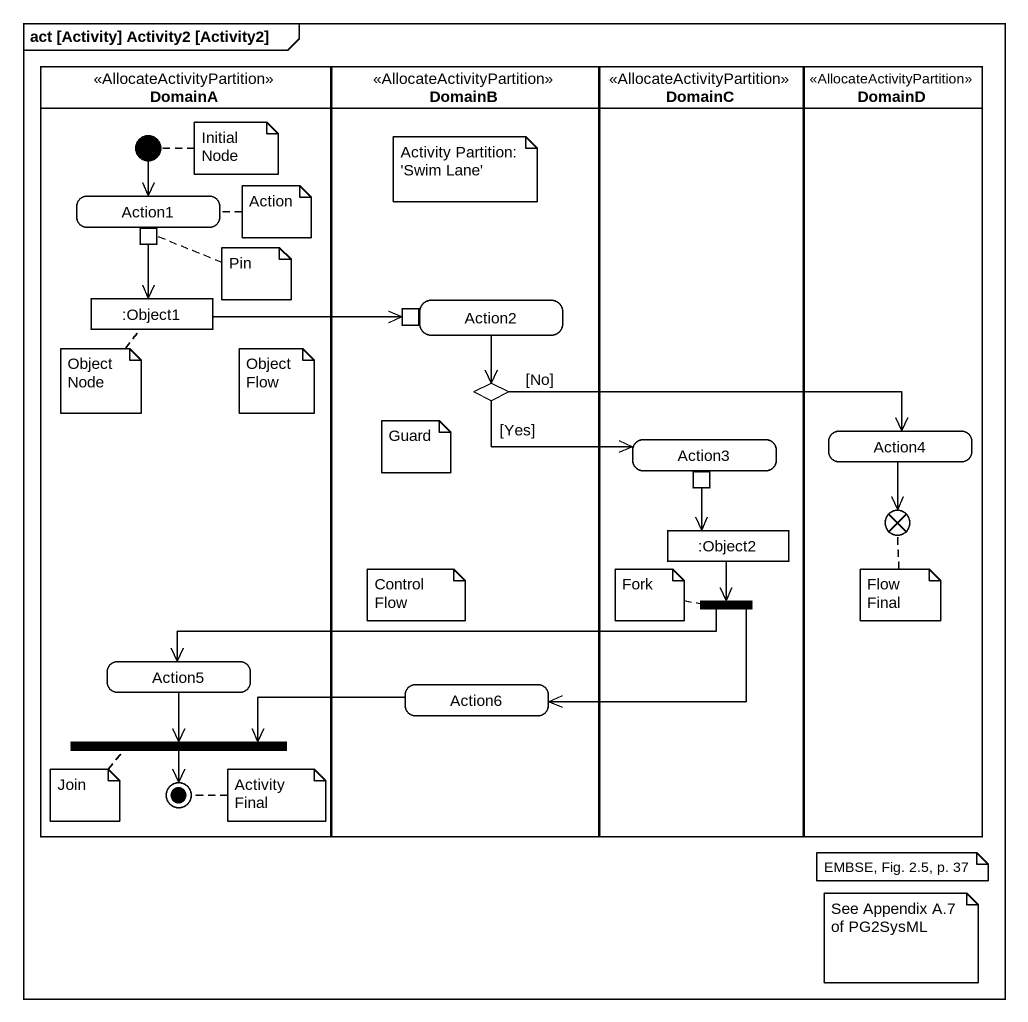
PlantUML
@startuml
mainframe act [Activity] Activity2 [Activity2]
hide empty description
state DomainA <<AllocateActivityPartition>> {
  state initial1 <<start>>
  state Action1 #FFFFFF {
    state pin1 <<outputPin>> #FFFFFF
  }
  state ":Object1" as Object1 <<object>> #FFFFFF
  state Action5 #FFFFFF
  state fork2 <<join>> #FFFFFF
  state final1 <<end>>
}
state DomainB <<AllocateActivityPartition>> {
  state Action2 #FFFFFF {
    state pin2 <<inputPin>> #FFFFFF
  }
  state choice1 <<choice>> #FFFFFF
  state Action6 #FFFFFF
}
state DomainC <<AllocateActivityPartition>> {
  state Action3 #FFFFFF {
    state pin3 <<outputPin>> #FFFFFF
  }
  state ":Object2" as Object2 <<object>> #FFFFFF
  state fork1 <<fork>>
}
state DomainD <<AllocateActivityPartition>> {
  state Action4 #FFFFFF
  state flowfinal1 <<end>>
}
initial1 --> Action1
pin1 --> Object1
Object1 -right-> pin2
Action2 --> choice1
choice1 -right-> Action3 : [Yes]
choice1 -right-> Action4 : [No]
pin3 --> Object2
Action4 --> flowfinal1
Object2 --> fork1
fork1 -left-> Action5
fork1 -left-> Action6
Action5 --> fork2
Action6 -left-> fork2
fork2 --> final1
note right of initial1 : Initial Node
note as N2
  Activity Partition: 'Swim Lane'
end note
note right of Action1 : Action
note right of pin1 : Pin
note bottom of Object1 : Object Node
note as N6
  Object Flow
end note
note as N7
  Guard
end note
note as N8
  Control Flow
end note
note left of fork1 : Fork
note bottom of flowfinal1 : Flow Final
note left of fork2 : Join
note right of final1 : Activity Final
note as N13
  EMBSE, Fig. 2.5, p. 37
end note
note as N14
  See Appendix A.7 of PG2SysML
end note
@enduml
